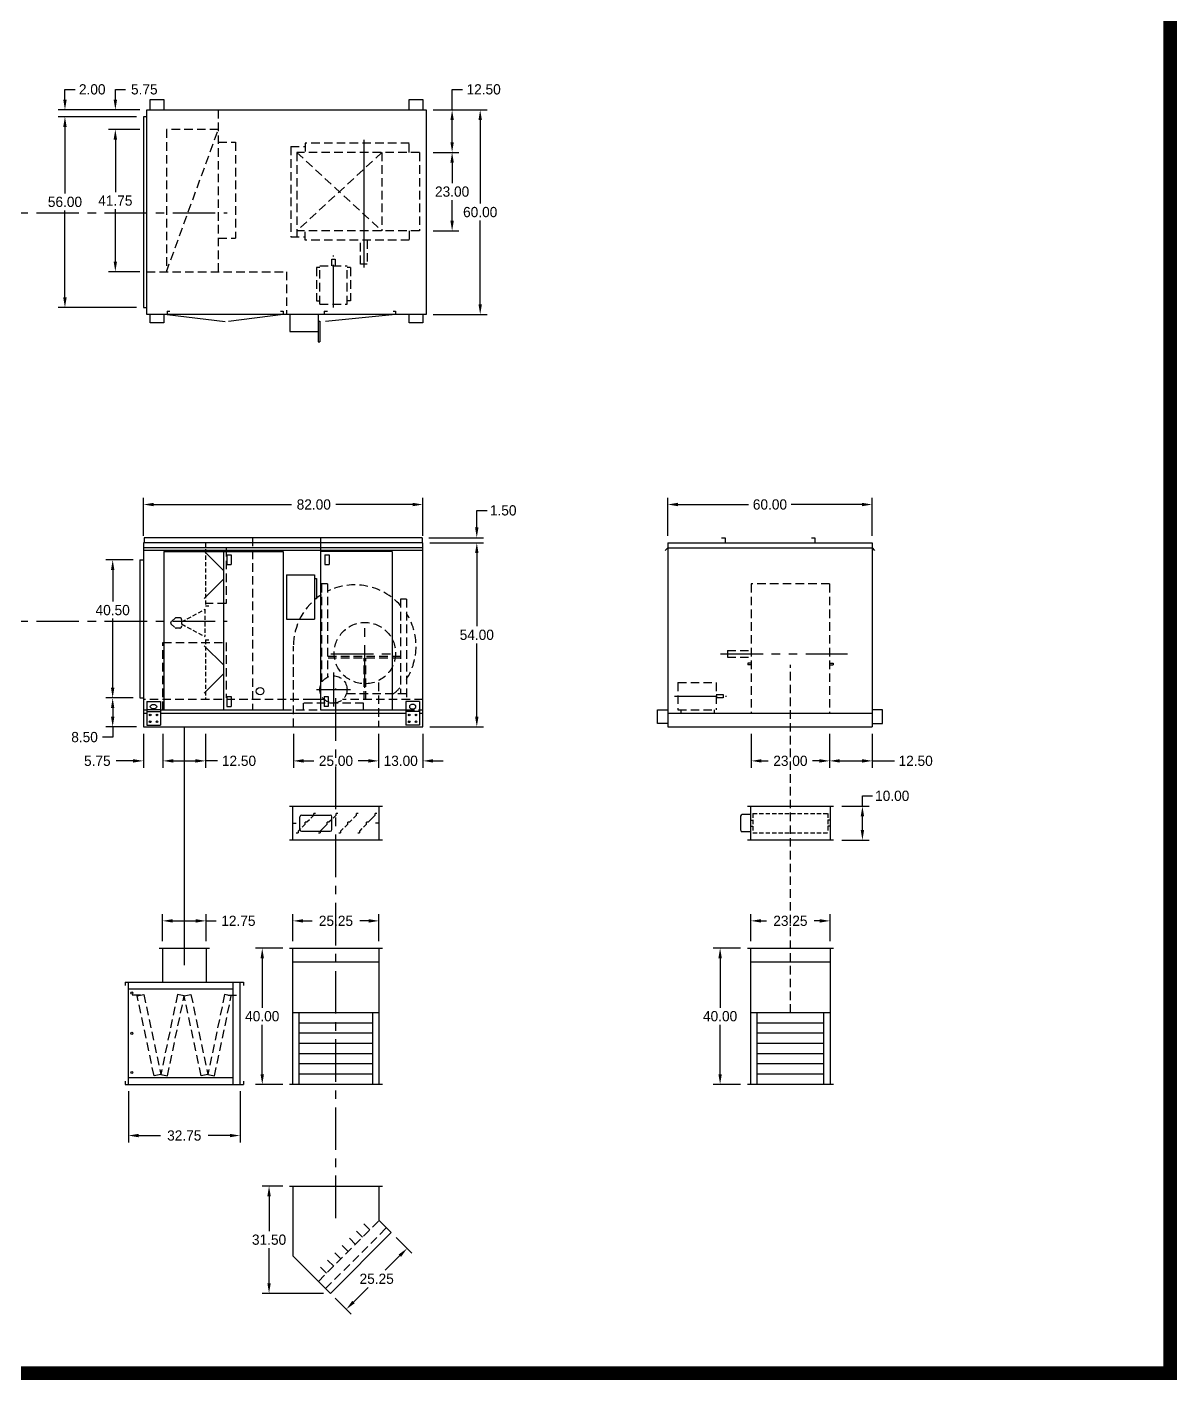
# Model space of a CAD drawing. Header units: inches. Extents: x 3 to 604, y -724 to 69.
# Drawn here: x 267.1 to 604.5, y -724.2 to -327.4 of the extents above; entities that cross this region are included whole.
import ezdxf

# ---------------------------------------------------------------- set-up
doc = ezdxf.new("R2010")
doc.units = ezdxf.units.IN
doc.header["$LTSCALE"] = 10
doc.header["$MEASUREMENT"] = 0
for name, pattern in [('CENTER', [2, 1.25, -0.25, 0.25, -0.25]), ('HIDDEN', [0.375, 0.25, -0.125]), ('PHANTOM', [2.5, 1.25, -0.25, 0.25, -0.25, 0.25, -0.25])]:
    doc.linetypes.add(name, pattern=pattern)
for name, color, linetype in [('4-Way DiffuserDN', 5, 'Continuous'), ('CENTERLINE', 2, 'CENTER'), ('DIFFUSER', 5, 'Continuous'), ('DISC-DAMPER', 5, 'Continuous'), ('FA-FILTER', 5, 'Continuous'), ('OBJECT', 5, 'Continuous'), ('RAM20UNIT', 3, 'Continuous')]:
    doc.layers.add(name, color=color, linetype=linetype)
doc.layers.add('TEXT', color=7, linetype='Continuous', lineweight=40)
doc.dimstyles.new('DIMENSIONS', dxfattribs={"dimscale": 0, "dimtxt": 3, "dimasz": 3, "dimexe": 2, "dimexo": 2, "dimgap": 1, "dimtad": 0, "dimtih": 1, "dimtoh": 1, "dimzin": 0, "dimdsep": 46, "dimtxsty": 'Standard', "dimcen": 0.09, "dimclrd": 256, "dimclre": 256, "dimclrt": 1, "dimadec": 0, "dimazin": 0, "dimtfac": 1, "dimtofl": 0, "dimtmove": 0, "dimatfit": 3, "dimfxl": 0, "dimtolj": 1, "dimtzin": 0, "dimarcsym": 0})

# ---------------------------------------------------------------- blocks, each defined once
blk = doc.blocks.new('*D50')
at = {"layer": 'DEFPOINTS', "color": 0}
for p in [(383.26, -467.46), (301.26, -478.69), (383.26, -478.69)]:
    blk.add_point(p, dxfattribs=at)
at = {"layer": 'RAM20UNIT', "lineweight": -2}
for p, q in [((301.26, -476.69), (301.26, -465.46)), ((304.26, -467.46), (344.76, -467.46)), ((380.26, -467.46), (357.76, -467.46)), ((383.26, -476.69), (383.26, -465.46))]:
    blk.add_line(p, q, dxfattribs=at)
at = {"layer": 'RAM20UNIT'}
for points in [[(304.26, -466.96), (304.26, -467.96), (301.26, -467.46)], [(380.26, -466.96), (380.26, -467.96), (383.26, -467.46)]]:
    blk.add_solid(points, dxfattribs=at)
at = {"layer": 'RAM20UNIT', "color": 1, "insert": (351.26, -467.46), "char_height": 3, "attachment_point": 5}
blk.add_mtext('\\A1;82.00', dxfattribs=at)
blk = doc.blocks.new('*D53')
at = {"layer": 'DEFPOINTS', "color": 0}
for p in [(300.26, -483.69), (292.26, -524.19), (300.26, -524.19)]:
    blk.add_point(p, dxfattribs=at)
at = {"layer": 'RAM20UNIT', "lineweight": -2}
for p, q in [((298.26, -483.69), (290.26, -483.69)), ((292.26, -486.69), (292.26, -495.94)), ((292.26, -521.19), (292.26, -500.94)), ((298.26, -524.19), (290.26, -524.19))]:
    blk.add_line(p, q, dxfattribs=at)
at = {"layer": 'RAM20UNIT'}
for points in [[(291.76, -486.69), (292.76, -486.69), (292.26, -483.69)], [(291.76, -521.19), (292.76, -521.19), (292.26, -524.19)]]:
    blk.add_solid(points, dxfattribs=at)
at = {"layer": 'RAM20UNIT', "color": 1, "insert": (292.26, -498.44), "char_height": 3, "attachment_point": 5}
blk.add_mtext('\\A1;40.50', dxfattribs=at)
blk = doc.blocks.new('*D55')
at = {"layer": 'DEFPOINTS', "color": 0}
for p in [(278.26, -353.69), (301.26, -353.69), (301.26, -409.69)]:
    blk.add_point(p, dxfattribs=at)
at = {"layer": 'RAM20UNIT', "lineweight": -2}
for p, q in [((299.26, -353.69), (276.26, -353.69)), ((278.26, -356.69), (278.26, -376.19)), ((278.26, -406.69), (278.26, -381.19)), ((299.26, -409.69), (276.26, -409.69))]:
    blk.add_line(p, q, dxfattribs=at)
at = {"layer": 'RAM20UNIT'}
for points in [[(277.76, -356.69), (278.76, -356.69), (278.26, -353.69)], [(277.76, -406.69), (278.76, -406.69), (278.26, -409.69)]]:
    blk.add_solid(points, dxfattribs=at)
at = {"layer": 'RAM20UNIT', "color": 1, "insert": (278.26, -378.69), "char_height": 3, "attachment_point": 5}
blk.add_mtext('\\A1;56.00', dxfattribs=at)
blk = doc.blocks.new('*D56')
at = {"layer": 'DEFPOINTS', "color": 0}
for p in [(278.26, -351.69), (302.26, -351.69), (301.26, -353.69)]:
    blk.add_point(p, dxfattribs=at)
at = {"layer": 'RAM20UNIT', "lineweight": -2}
for p, q in [((278.26, -348.69), (278.26, -345.69)), ((278.26, -345.69), (281.26, -345.69)), ((300.26, -351.69), (276.26, -351.69)), ((299.26, -353.69), (276.26, -353.69)), ((278.26, -356.69), (278.26, -359.69))]:
    blk.add_line(p, q, dxfattribs=at)
at = {"layer": 'RAM20UNIT'}
for points in [[(277.76, -348.69), (278.76, -348.69), (278.26, -351.69)], [(277.76, -356.69), (278.76, -356.69), (278.26, -353.69)]]:
    blk.add_solid(points, dxfattribs=at)
at = {"layer": 'RAM20UNIT', "color": 1, "insert": (286.26, -345.69), "char_height": 3, "attachment_point": 5}
blk.add_mtext('\\A1;2.00', dxfattribs=at)
blk = doc.blocks.new('*D57')
at = {"layer": 'DEFPOINTS', "color": 0}
for p in [(373.99, -681.01), (378.64, -685.66), (356.14, -698.87)]:
    blk.add_point(p, dxfattribs=at)
at = {"layer": 'RAM20UNIT', "lineweight": -2}
for p, q in [((375.41, -682.43), (380.06, -687.07)), ((376.52, -687.78), (372.21, -692.09)), ((362.91, -701.39), (367.21, -697.09)), ((357.55, -700.28), (362.2, -704.93))]:
    blk.add_line(p, q, dxfattribs=at)
at = {"layer": 'RAM20UNIT'}
for points in [[(376.17, -687.43), (376.87, -688.13), (378.64, -685.66)], [(362.55, -701.04), (363.26, -701.75), (360.79, -703.51)]]:
    blk.add_solid(points, dxfattribs=at)
at = {"layer": 'RAM20UNIT', "color": 1, "insert": (369.71, -694.59), "char_height": 3, "attachment_point": 5}
blk.add_mtext('\\A1;25.25', dxfattribs=at)
blk = doc.blocks.new('*D58')
at = {"layer": 'DEFPOINTS', "color": 0}
for p in [(344.14, -667.37), (338.14, -698.87), (356.14, -698.87)]:
    blk.add_point(p, dxfattribs=at)
at = {"layer": 'RAM20UNIT', "lineweight": -2}
for p, q in [((342.14, -667.37), (336.14, -667.37)), ((338.14, -670.37), (338.14, -680.62)), ((338.14, -695.87), (338.14, -685.62)), ((354.14, -698.87), (336.14, -698.87))]:
    blk.add_line(p, q, dxfattribs=at)
at = {"layer": 'RAM20UNIT'}
for points in [[(337.64, -670.37), (338.64, -670.37), (338.14, -667.37)], [(337.64, -695.87), (338.64, -695.87), (338.14, -698.87)]]:
    blk.add_solid(points, dxfattribs=at)
at = {"layer": 'RAM20UNIT', "color": 1, "insert": (338.14, -683.12), "char_height": 3, "attachment_point": 5}
blk.add_mtext('\\A1;31.50', dxfattribs=at)
blk = doc.blocks.new('*D59')
at = {"layer": 'DEFPOINTS', "color": 0}
for p in [(344.14, -597.56), (336.14, -637.56), (344.14, -637.56)]:
    blk.add_point(p, dxfattribs=at)
at = {"layer": 'RAM20UNIT', "lineweight": -2}
for p, q in [((342.14, -597.56), (334.14, -597.56)), ((336.14, -600.56), (336.14, -615.06)), ((336.14, -634.56), (336.14, -620.06)), ((342.14, -637.56), (334.14, -637.56))]:
    blk.add_line(p, q, dxfattribs=at)
at = {"layer": 'RAM20UNIT'}
for points in [[(335.64, -600.56), (336.64, -600.56), (336.14, -597.56)], [(335.64, -634.56), (336.64, -634.56), (336.14, -637.56)]]:
    blk.add_solid(points, dxfattribs=at)
at = {"layer": 'RAM20UNIT', "color": 1, "insert": (336.14, -617.56), "char_height": 3, "attachment_point": 5}
blk.add_mtext('\\A1;40.00', dxfattribs=at)
blk = doc.blocks.new('*D60')
at = {"layer": 'DEFPOINTS', "color": 0}
for p in [(370.39, -589.59), (345.14, -597.56), (370.39, -597.56)]:
    blk.add_point(p, dxfattribs=at)
at = {"layer": 'RAM20UNIT', "lineweight": -2}
for p, q in [((345.14, -595.56), (345.14, -587.59)), ((348.14, -589.59), (350.76, -589.59)), ((367.39, -589.59), (364.76, -589.59)), ((370.39, -595.56), (370.39, -587.59))]:
    blk.add_line(p, q, dxfattribs=at)
at = {"layer": 'RAM20UNIT'}
for points in [[(348.14, -589.09), (348.14, -590.09), (345.14, -589.59)], [(367.39, -589.09), (367.39, -590.09), (370.39, -589.59)]]:
    blk.add_solid(points, dxfattribs=at)
at = {"layer": 'RAM20UNIT', "color": 1, "insert": (357.76, -589.59), "char_height": 3, "attachment_point": 5}
blk.add_mtext('\\A1;25.25', dxfattribs=at)
blk = doc.blocks.new('*D61')
at = {"layer": 'DEFPOINTS', "color": 0}
for p in [(502.71, -589.59), (479.46, -597.56), (502.71, -597.56)]:
    blk.add_point(p, dxfattribs=at)
at = {"layer": 'RAM20UNIT', "lineweight": -2}
for p, q in [((479.46, -595.56), (479.46, -587.59)), ((482.46, -589.59), (484.08, -589.59)), ((499.71, -589.59), (498.08, -589.59)), ((502.71, -595.56), (502.71, -587.59))]:
    blk.add_line(p, q, dxfattribs=at)
at = {"layer": 'RAM20UNIT'}
for points in [[(482.46, -589.09), (482.46, -590.09), (479.46, -589.59)], [(499.71, -589.09), (499.71, -590.09), (502.71, -589.59)]]:
    blk.add_solid(points, dxfattribs=at)
at = {"layer": 'RAM20UNIT', "color": 1, "insert": (491.08, -589.59), "char_height": 3, "attachment_point": 5}
blk.add_mtext('\\A1;23.25', dxfattribs=at)
blk = doc.blocks.new('*D62')
at = {"layer": 'DEFPOINTS', "color": 0}
for p in [(478.46, -597.56), (470.46, -637.56), (478.46, -637.56)]:
    blk.add_point(p, dxfattribs=at)
at = {"layer": 'RAM20UNIT', "lineweight": -2}
for p, q in [((476.46, -597.56), (468.46, -597.56)), ((470.46, -600.56), (470.46, -615.06)), ((470.46, -634.56), (470.46, -620.06)), ((476.46, -637.56), (468.46, -637.56))]:
    blk.add_line(p, q, dxfattribs=at)
at = {"layer": 'RAM20UNIT'}
for points in [[(469.96, -600.56), (470.96, -600.56), (470.46, -597.56)], [(469.96, -634.56), (470.96, -634.56), (470.46, -637.56)]]:
    blk.add_solid(points, dxfattribs=at)
at = {"layer": 'RAM20UNIT', "color": 1, "insert": (470.46, -617.56), "char_height": 3, "attachment_point": 5}
blk.add_mtext('\\A1;40.00', dxfattribs=at)
blk = doc.blocks.new('*D63')
at = {"layer": 'DEFPOINTS', "color": 0}
for p in [(383.26, -478.69), (399.08, -478.69), (383.26, -532.69)]:
    blk.add_point(p, dxfattribs=at)
at = {"layer": 'RAM20UNIT', "lineweight": -2}
for p, q in [((385.26, -478.69), (401.08, -478.69)), ((399.08, -481.69), (399.08, -503.19)), ((399.08, -529.69), (399.08, -508.19)), ((385.26, -532.69), (401.08, -532.69))]:
    blk.add_line(p, q, dxfattribs=at)
at = {"layer": 'RAM20UNIT'}
for points in [[(398.58, -481.69), (399.58, -481.69), (399.08, -478.69)], [(398.58, -529.69), (399.58, -529.69), (399.08, -532.69)]]:
    blk.add_solid(points, dxfattribs=at)
at = {"layer": 'RAM20UNIT', "color": 1, "insert": (399.08, -505.69), "char_height": 3, "attachment_point": 5}
blk.add_mtext('\\A1;54.00', dxfattribs=at)
blk = doc.blocks.new('*D64')
at = {"layer": 'DEFPOINTS', "color": 0}
for p in [(383.26, -532.69), (370.26, -536.69), (383.26, -542.66)]:
    blk.add_point(p, dxfattribs=at)
at = {"layer": 'RAM20UNIT', "lineweight": -2}
for p, q in [((383.26, -534.69), (383.26, -544.66)), ((370.26, -538.69), (370.26, -544.66)), ((367.26, -542.66), (364.26, -542.66)), ((386.26, -542.66), (389.26, -542.66))]:
    blk.add_line(p, q, dxfattribs=at)
at = {"layer": 'RAM20UNIT'}
for points in [[(367.26, -542.16), (367.26, -543.16), (370.26, -542.66)], [(386.26, -542.16), (386.26, -543.16), (383.26, -542.66)]]:
    blk.add_solid(points, dxfattribs=at)
at = {"layer": 'RAM20UNIT', "color": 1, "insert": (376.76, -542.66), "char_height": 3, "attachment_point": 5}
blk.add_mtext('\\A1;13.00', dxfattribs=at)
blk = doc.blocks.new('*D65')
at = {"layer": 'DEFPOINTS', "color": 0}
for p in [(345.26, -532.69), (370.26, -532.69), (370.26, -542.66)]:
    blk.add_point(p, dxfattribs=at)
at = {"layer": 'RAM20UNIT', "lineweight": -2}
for p, q in [((345.26, -534.69), (345.26, -544.66)), ((370.26, -534.69), (370.26, -544.66)), ((348.26, -542.66), (351.26, -542.66)), ((367.26, -542.66), (364.26, -542.66))]:
    blk.add_line(p, q, dxfattribs=at)
at = {"layer": 'RAM20UNIT'}
for points in [[(348.26, -542.16), (348.26, -543.16), (345.26, -542.66)], [(367.26, -542.16), (367.26, -543.16), (370.26, -542.66)]]:
    blk.add_solid(points, dxfattribs=at)
at = {"layer": 'RAM20UNIT', "color": 1, "insert": (357.76, -542.66), "char_height": 3, "attachment_point": 5}
blk.add_mtext('\\A1;25.00', dxfattribs=at)
blk = doc.blocks.new('*D66')
at = {"layer": 'DEFPOINTS', "color": 0}
for p in [(383.01, -477.19), (383.26, -478.69), (399.08, -477.19)]:
    blk.add_point(p, dxfattribs=at)
at = {"layer": 'RAM20UNIT', "lineweight": -2}
for p, q in [((399.08, -474.19), (399.08, -469.19)), ((399.08, -469.19), (402.08, -469.19)), ((385.01, -477.19), (401.08, -477.19)), ((385.26, -478.69), (401.08, -478.69)), ((399.08, -481.69), (399.08, -484.69))]:
    blk.add_line(p, q, dxfattribs=at)
at = {"layer": 'RAM20UNIT'}
for points in [[(398.58, -474.19), (399.58, -474.19), (399.08, -477.19)], [(398.58, -481.69), (399.58, -481.69), (399.08, -478.69)]]:
    blk.add_solid(points, dxfattribs=at)
at = {"layer": 'RAM20UNIT', "color": 1, "insert": (406.83, -469.19), "char_height": 3, "attachment_point": 5}
blk.add_mtext('\\A1;1.50', dxfattribs=at)
blk = doc.blocks.new('*D67')
at = {"layer": 'DEFPOINTS', "color": 0}
for p in [(479.58, -532.69), (502.58, -532.69), (502.58, -542.66)]:
    blk.add_point(p, dxfattribs=at)
at = {"layer": 'RAM20UNIT', "lineweight": -2}
for p, q in [((479.58, -534.69), (479.58, -544.66)), ((502.58, -534.69), (502.58, -544.66)), ((482.58, -542.66), (484.58, -542.66)), ((499.58, -542.66), (497.58, -542.66))]:
    blk.add_line(p, q, dxfattribs=at)
at = {"layer": 'RAM20UNIT'}
for points in [[(482.58, -542.16), (482.58, -543.16), (479.58, -542.66)], [(499.58, -542.16), (499.58, -543.16), (502.58, -542.66)]]:
    blk.add_solid(points, dxfattribs=at)
at = {"layer": 'RAM20UNIT', "color": 1, "insert": (491.08, -542.66), "char_height": 3, "attachment_point": 5}
blk.add_mtext('\\A1;23.00', dxfattribs=at)
blk = doc.blocks.new('*D68')
at = {"layer": 'DEFPOINTS', "color": 0}
for p in [(504.21, -555.92), (512.21, -555.92), (504.21, -565.92)]:
    blk.add_point(p, dxfattribs=at)
at = {"layer": 'RAM20UNIT', "lineweight": -2}
for p, q in [((512.21, -555.92), (512.21, -552.92)), ((512.21, -552.92), (515.21, -552.92)), ((506.21, -555.92), (514.21, -555.92)), ((512.21, -562.92), (512.21, -558.92)), ((506.21, -565.92), (514.21, -565.92))]:
    blk.add_line(p, q, dxfattribs=at)
at = {"layer": 'RAM20UNIT'}
for points in [[(511.71, -558.92), (512.71, -558.92), (512.21, -555.92)], [(511.71, -562.92), (512.71, -562.92), (512.21, -565.92)]]:
    blk.add_solid(points, dxfattribs=at)
at = {"layer": 'RAM20UNIT', "color": 1, "insert": (520.96, -552.92), "char_height": 3, "attachment_point": 5}
blk.add_mtext('\\A1;10.00', dxfattribs=at)
blk = doc.blocks.new('*D69')
at = {"layer": 'DEFPOINTS', "color": 0}
for p in [(384.26, -351.69), (400.08, -351.69), (384.26, -411.69)]:
    blk.add_point(p, dxfattribs=at)
at = {"layer": 'RAM20UNIT', "lineweight": -2}
for p, q in [((386.26, -351.69), (402.08, -351.69)), ((400.08, -354.69), (400.08, -379.19)), ((400.08, -408.69), (400.08, -384.19)), ((386.26, -411.69), (402.08, -411.69))]:
    blk.add_line(p, q, dxfattribs=at)
at = {"layer": 'RAM20UNIT'}
for points in [[(399.58, -354.69), (400.58, -354.69), (400.08, -351.69)], [(399.58, -408.69), (400.58, -408.69), (400.08, -411.69)]]:
    blk.add_solid(points, dxfattribs=at)
at = {"layer": 'RAM20UNIT', "color": 1, "insert": (400.08, -381.69), "char_height": 3, "attachment_point": 5}
blk.add_mtext('\\A1;60.00', dxfattribs=at)
blk = doc.blocks.new('*D70')
at = {"layer": 'DEFPOINTS', "color": 0}
for p in [(384.26, -364.19), (384.26, -387.19), (391.84, -387.19)]:
    blk.add_point(p, dxfattribs=at)
at = {"layer": 'RAM20UNIT', "lineweight": -2}
for p, q in [((386.26, -364.19), (393.84, -364.19)), ((391.84, -367.19), (391.84, -373.19)), ((391.84, -384.19), (391.84, -378.19)), ((386.26, -387.19), (393.84, -387.19))]:
    blk.add_line(p, q, dxfattribs=at)
at = {"layer": 'RAM20UNIT'}
for points in [[(391.34, -367.19), (392.34, -367.19), (391.84, -364.19)], [(391.34, -384.19), (392.34, -384.19), (391.84, -387.19)]]:
    blk.add_solid(points, dxfattribs=at)
at = {"layer": 'RAM20UNIT', "color": 1, "insert": (391.84, -375.69), "char_height": 3, "attachment_point": 5}
blk.add_mtext('\\A1;23.00', dxfattribs=at)
blk = doc.blocks.new('*D71')
at = {"layer": 'DEFPOINTS', "color": 0}
for p in [(384.26, -351.69), (391.84, -351.69), (384.26, -364.19)]:
    blk.add_point(p, dxfattribs=at)
at = {"layer": 'RAM20UNIT', "lineweight": -2}
for p, q in [((391.84, -351.69), (391.84, -345.69)), ((391.84, -345.69), (394.84, -345.69)), ((386.26, -351.69), (393.84, -351.69)), ((391.84, -361.19), (391.84, -354.69)), ((386.26, -364.19), (393.84, -364.19))]:
    blk.add_line(p, q, dxfattribs=at)
at = {"layer": 'RAM20UNIT'}
for points in [[(391.34, -354.69), (392.34, -354.69), (391.84, -351.69)], [(391.34, -361.19), (392.34, -361.19), (391.84, -364.19)]]:
    blk.add_solid(points, dxfattribs=at)
at = {"layer": 'RAM20UNIT', "color": 1, "insert": (401.09, -345.69), "char_height": 3, "attachment_point": 5}
blk.add_mtext('\\A1;12.50', dxfattribs=at)
blk = doc.blocks.new('*D107')
at = {"layer": 'DEFPOINTS', "color": 0, "linetype": 'Continuous'}
for p in [(301.26, -532.69), (307.01, -532.69), (307.01, -542.66)]:
    blk.add_point(p, dxfattribs=at)
at = {"layer": 'RAM20UNIT', "linetype": 'Continuous', "lineweight": -2}
for p, q in [((301.26, -534.69), (301.26, -544.66)), ((307.01, -534.69), (307.01, -544.66)), ((298.26, -542.66), (293.26, -542.66)), ((310.01, -542.66), (313.01, -542.66))]:
    blk.add_line(p, q, dxfattribs=at)
at = {"layer": 'RAM20UNIT', "linetype": 'Continuous'}
for points in [[(298.26, -542.16), (298.26, -543.16), (301.26, -542.66)], [(310.01, -542.16), (310.01, -543.16), (307.01, -542.66)]]:
    blk.add_solid(points, dxfattribs=at)
at = {"layer": 'RAM20UNIT', "color": 1, "linetype": 'Continuous', "insert": (287.76, -542.66), "char_height": 3, "attachment_point": 5}
blk.add_mtext('\\A1;5.75', dxfattribs=at)
blk = doc.blocks.new('*D108')
at = {"layer": 'DEFPOINTS', "color": 0, "linetype": 'Continuous'}
for p in [(307.01, -532.69), (319.51, -532.69), (319.51, -542.66)]:
    blk.add_point(p, dxfattribs=at)
at = {"layer": 'RAM20UNIT', "linetype": 'Continuous', "lineweight": -2}
for p, q in [((307.01, -534.69), (307.01, -544.66)), ((319.51, -534.69), (319.51, -544.66)), ((310.01, -542.66), (316.51, -542.66)), ((323.06, -542.66), (319.51, -542.66))]:
    blk.add_line(p, q, dxfattribs=at)
at = {"layer": 'RAM20UNIT', "linetype": 'Continuous'}
for points in [[(310.01, -542.16), (310.01, -543.16), (307.01, -542.66)], [(316.51, -542.16), (316.51, -543.16), (319.51, -542.66)]]:
    blk.add_solid(points, dxfattribs=at)
at = {"layer": 'RAM20UNIT', "color": 1, "linetype": 'Continuous', "insert": (329.31, -542.66), "char_height": 3, "attachment_point": 5}
blk.add_mtext('\\A1;12.50', dxfattribs=at)
blk = doc.blocks.new('*D113')
at = {"layer": 'DEFPOINTS', "color": 0, "linetype": 'Continuous'}
for p in [(296.89, -637.56), (329.64, -637.56), (329.64, -652.56)]:
    blk.add_point(p, dxfattribs=at)
at = {"layer": 'RAM20UNIT', "linetype": 'Continuous', "lineweight": -2}
for p, q in [((296.89, -639.56), (296.89, -654.56)), ((329.64, -639.56), (329.64, -654.56)), ((299.89, -652.56), (306.26, -652.56)), ((326.64, -652.56), (320.26, -652.56))]:
    blk.add_line(p, q, dxfattribs=at)
at = {"layer": 'RAM20UNIT', "linetype": 'Continuous'}
for points in [[(299.89, -652.06), (299.89, -653.06), (296.89, -652.56)], [(326.64, -652.06), (326.64, -653.06), (329.64, -652.56)]]:
    blk.add_solid(points, dxfattribs=at)
at = {"layer": 'RAM20UNIT', "color": 1, "linetype": 'Continuous', "insert": (313.26, -652.56), "char_height": 3, "attachment_point": 5}
blk.add_mtext('\\A1;32.75', dxfattribs=at)
blk = doc.blocks.new('*D114')
at = {"layer": 'DEFPOINTS', "color": 0, "linetype": 'Continuous'}
for p in [(319.64, -589.59), (306.89, -597.56), (319.64, -597.56)]:
    blk.add_point(p, dxfattribs=at)
at = {"layer": 'RAM20UNIT', "linetype": 'Continuous', "lineweight": -2}
for p, q in [((306.89, -595.56), (306.89, -587.59)), ((309.89, -589.59), (316.64, -589.59)), ((319.64, -595.56), (319.64, -587.59)), ((319.64, -589.59), (322.64, -589.59))]:
    blk.add_line(p, q, dxfattribs=at)
at = {"layer": 'RAM20UNIT', "linetype": 'Continuous'}
for points in [[(309.89, -589.09), (309.89, -590.09), (306.89, -589.59)], [(316.64, -589.09), (316.64, -590.09), (319.64, -589.59)]]:
    blk.add_solid(points, dxfattribs=at)
at = {"layer": 'RAM20UNIT', "color": 1, "linetype": 'Continuous', "insert": (329.14, -589.59), "char_height": 3, "attachment_point": 5}
blk.add_mtext('\\A1;12.75', dxfattribs=at)
blk = doc.blocks.new('*D116')
at = {"layer": 'DEFPOINTS', "color": 0, "linetype": 'Continuous'}
for p in [(515.08, -467.46), (455.08, -478.69), (515.08, -478.69)]:
    blk.add_point(p, dxfattribs=at)
at = {"layer": 'RAM20UNIT', "linetype": 'Continuous', "lineweight": -2}
for p, q in [((455.08, -476.69), (455.08, -465.46)), ((458.08, -467.46), (478.83, -467.46)), ((512.08, -467.46), (491.33, -467.46)), ((515.08, -476.69), (515.08, -465.46))]:
    blk.add_line(p, q, dxfattribs=at)
at = {"layer": 'RAM20UNIT', "linetype": 'Continuous'}
for points in [[(458.08, -466.96), (458.08, -467.96), (455.08, -467.46)], [(512.08, -466.96), (512.08, -467.96), (515.08, -467.46)]]:
    blk.add_solid(points, dxfattribs=at)
at = {"layer": 'RAM20UNIT', "color": 1, "linetype": 'Continuous', "insert": (485.08, -467.46), "char_height": 3, "attachment_point": 5}
blk.add_mtext('\\A1;60.00', dxfattribs=at)
blk = doc.blocks.new('*D117')
at = {"layer": 'DEFPOINTS', "color": 0, "linetype": 'Continuous'}
for p in [(502.58, -532.69), (515.08, -532.69), (502.58, -542.66)]:
    blk.add_point(p, dxfattribs=at)
at = {"layer": 'RAM20UNIT', "linetype": 'Continuous', "lineweight": -2}
for p, q in [((502.58, -534.69), (502.58, -544.66)), ((515.08, -534.69), (515.08, -544.66)), ((505.58, -542.66), (512.08, -542.66)), ((515.08, -542.66), (521.58, -542.66))]:
    blk.add_line(p, q, dxfattribs=at)
at = {"layer": 'RAM20UNIT', "linetype": 'Continuous'}
for points in [[(505.58, -542.16), (505.58, -543.16), (502.58, -542.66)], [(512.08, -542.16), (512.08, -543.16), (515.08, -542.66)]]:
    blk.add_solid(points, dxfattribs=at)
at = {"layer": 'RAM20UNIT', "color": 1, "linetype": 'Continuous', "insert": (527.83, -542.66), "char_height": 3, "attachment_point": 5}
blk.add_mtext('\\A1;12.50', dxfattribs=at)
blk = doc.blocks.new('*D122')
at = {"layer": 'DEFPOINTS', "color": 0, "linetype": 'Continuous'}
for p in [(300.26, -524.19), (292.26, -532.69), (301.26, -532.69)]:
    blk.add_point(p, dxfattribs=at)
at = {"layer": 'RAM20UNIT', "linetype": 'Continuous', "lineweight": -2}
for p, q in [((298.26, -524.19), (290.26, -524.19)), ((292.26, -527.19), (292.26, -529.69)), ((292.26, -535.69), (289.26, -535.69)), ((299.26, -532.69), (290.26, -532.69)), ((292.26, -532.69), (292.26, -535.69))]:
    blk.add_line(p, q, dxfattribs=at)
at = {"layer": 'RAM20UNIT', "linetype": 'Continuous'}
for points in [[(291.76, -527.19), (292.76, -527.19), (292.26, -524.19)], [(291.76, -529.69), (292.76, -529.69), (292.26, -532.69)]]:
    blk.add_solid(points, dxfattribs=at)
at = {"layer": 'RAM20UNIT', "color": 1, "linetype": 'Continuous', "insert": (284.01, -535.69), "char_height": 3, "attachment_point": 5}
blk.add_mtext('\\A1;8.50', dxfattribs=at)
blk = doc.blocks.new('*D124')
at = {"layer": 'DEFPOINTS', "color": 0}
for p in [(293.04, -351.69), (302.26, -351.69), (302.26, -357.44)]:
    blk.add_point(p, dxfattribs=at)
at = {"layer": 'RAM20UNIT', "lineweight": -2}
for p, q in [((293.04, -348.69), (293.04, -345.69)), ((293.04, -345.69), (296.04, -345.69)), ((300.26, -351.69), (291.04, -351.69)), ((300.26, -357.44), (291.04, -357.44)), ((293.04, -360.44), (293.04, -363.44))]:
    blk.add_line(p, q, dxfattribs=at)
at = {"layer": 'RAM20UNIT'}
for points in [[(292.54, -348.69), (293.54, -348.69), (293.04, -351.69)], [(292.54, -360.44), (293.54, -360.44), (293.04, -357.44)]]:
    blk.add_solid(points, dxfattribs=at)
at = {"layer": 'RAM20UNIT', "color": 1, "insert": (301.54, -345.69), "char_height": 3, "attachment_point": 5}
blk.add_mtext('\\A1;5.75', dxfattribs=at)
blk = doc.blocks.new('*D123')
at = {"layer": 'DEFPOINTS', "color": 0}
for p in [(302.26, -357.44), (293.04, -399.19), (302.26, -399.19)]:
    blk.add_point(p, dxfattribs=at)
at = {"layer": 'RAM20UNIT', "lineweight": -2}
for p, q in [((300.26, -357.44), (291.04, -357.44)), ((293.04, -360.44), (293.04, -375.82)), ((293.04, -396.19), (293.04, -380.82)), ((300.26, -399.19), (291.04, -399.19))]:
    blk.add_line(p, q, dxfattribs=at)
at = {"layer": 'RAM20UNIT'}
for points in [[(292.54, -360.44), (293.54, -360.44), (293.04, -357.44)], [(292.54, -396.19), (293.54, -396.19), (293.04, -399.19)]]:
    blk.add_solid(points, dxfattribs=at)
at = {"layer": 'RAM20UNIT', "color": 1, "insert": (293.04, -378.32), "char_height": 3, "attachment_point": 5}
blk.add_mtext('\\A1;41.75', dxfattribs=at)
blk = doc.blocks.new('A$C4ACC4335')
at = {"layer": 'OBJECT', "color": 4, "linetype": 'HIDDEN'}
for p, q in [((3.5, 13.25), (4.5, 13.25)), ((3.5, 11.25), (3.5, 13.25)), ((4.5, 13.25), (4.5, 11.25)), ((-1, 10.75), (-1, 1)), ((0, 10.75), (-1, 10.75)), ((0, 0), (0, 11.25)), ((0, 11.25), (8, 11.25)), ((8, 0), (8, 11.25)), ((9, 10.75), (8, 10.75)), ((9, 10.75), (9, 1)), ((-1, 1), (0, 1)), ((0, 0), (8, 0)), ((9, 1), (8, 1))]:
    blk.add_line(p, q, dxfattribs=at)
at = {"layer": 'OBJECT', "color": 191, "linetype": 'PHANTOM'}
blk.add_line((4, -1), (4, 14.25), dxfattribs=at)
blk = doc.blocks.new('A$C1257156B')
at = {"layer": 'RAM20UNIT'}
blk.add_blockref('A$C4ACC4335', (0, 0), dxfattribs=at)

msp = doc.modelspace()

# ---------------------------------------------------------------- linework, layer by layer
at = {"color": 5, "ltscale": 12}
for p, q in [((325.763, -482.195), (325.763, -485.07)), ((325.763, -482.195), (327.013, -482.195)), ((327.013, -482.195), (327.013, -485.07)), ((354.513, -482.195), (354.513, -485.07)), ((354.513, -482.195), (355.763, -482.195)), ((355.763, -482.195), (355.763, -485.07)), ((325.763, -485.07), (327.013, -485.07)), ((343.263, -488.112), (343.263, -501.112)), ((343.263, -488.112), (351.513, -488.112)), ((351.513, -488.112), (351.513, -501.112)), ((354.513, -485.07), (355.763, -485.07)), ((351.513, -489.112), (352.013, -489.112)), ((352.013, -489.112), (352.013, -495.112)), ((343.263, -501.112), (351.513, -501.112)), ((325.763, -523.82), (327.013, -523.82)), ((325.763, -523.82), (325.763, -526.695)), ((327.013, -523.82), (327.013, -526.695)), ((354.263, -523.82), (355.513, -523.82)), ((354.263, -523.82), (354.263, -526.695)), ((355.513, -523.82), (355.513, -526.695)), ((325.763, -526.695), (327.013, -526.695))]:
    msp.add_line(p, q, dxfattribs=at)
at = {"layer": '4-Way DiffuserDN'}
for p, q in [((344.138, -597.565), (371.388, -597.565)), ((345.138, -637.565), (345.138, -597.565)), ((370.388, -597.565), (370.388, -637.565)), ((478.459, -597.565), (503.709, -597.565)), ((479.459, -637.565), (479.459, -597.565)), ((502.709, -597.565), (502.709, -637.565)), ((345.138, -601.565), (370.388, -601.565)), ((479.459, -601.565), (502.709, -601.565)), ((370.388, -616.565), (345.138, -616.565)), ((347.013, -637.565), (347.013, -616.565)), ((368.513, -616.565), (368.513, -637.565)), ((502.709, -616.565), (479.459, -616.565)), ((481.334, -637.565), (481.334, -616.565)), ((500.834, -616.565), (500.834, -637.565)), ((368.513, -619.565), (347.013, -619.565)), ((368.513, -622.565), (347.013, -622.565)), ((500.834, -619.565), (481.334, -619.565)), ((500.834, -622.565), (481.334, -622.565)), ((368.513, -625.565), (347.013, -625.565)), ((500.834, -625.565), (481.334, -625.565)), ((368.513, -628.565), (347.013, -628.565)), ((500.834, -628.565), (481.334, -628.565)), ((368.513, -631.565), (347.013, -631.565)), ((368.513, -634.565), (347.013, -634.565)), ((500.834, -631.565), (481.334, -631.565)), ((500.834, -634.565), (481.334, -634.565)), ((371.388, -637.565), (344.138, -637.565)), ((503.709, -637.565), (478.459, -637.565))]:
    msp.add_line(p, q, dxfattribs=at)
at = {"layer": 'CENTERLINE'}
for p, q in [((149.874, -381.945), (325.881, -381.945)), ((149.874, -501.695), (325.881, -501.695)), ((357.763, -676.797), (357.763, -521.464))]:
    msp.add_line(p, q, dxfattribs=at)
at = {"layer": 'CENTERLINE', "color": 2, "linetype": 'HIDDEN'}
msp.add_line((491.084, -616.565), (491.084, -514.474), dxfattribs=at)
at = {"layer": 'CENTERLINE', "linetype": 'Continuous'}
msp.add_line((313.263, -532.695), (313.263, -602.565), dxfattribs=at)
at = {"layer": 'DIFFUSER'}
for p, q in [((344.138, -667.366), (371.388, -667.366)), ((345.138, -667.366), (345.138, -687.866)), ((370.388, -667.366), (370.388, -677.407)), ((370.388, -677.407), (373.993, -681.011)), ((356.138, -698.866), (373.993, -681.011)), ((356.138, -698.866), (345.138, -687.866))]:
    msp.add_line(p, q, dxfattribs=at)
at = {"layer": 'DIFFUSER', "color": 4, "linetype": 'HIDDEN'}
for p, q in [((352.603, -695.33), (370.457, -677.476)), ((367.702, -680.231), (365.581, -678.109)), ((354.724, -697.451), (372.578, -679.597)), ((363.459, -684.473), (361.338, -682.352)), ((365.581, -682.352), (363.459, -680.231)), ((361.338, -686.595), (359.217, -684.473)), ((357.095, -690.837), (354.974, -688.716)), ((359.217, -688.716), (357.095, -686.595)), ((354.974, -692.959), (352.853, -690.837))]:
    msp.add_line(p, q, dxfattribs=at)
at = {"layer": 'DISC-DAMPER'}
for p, q in [((344.138, -555.923), (371.388, -555.923)), ((345.138, -565.923), (345.138, -555.923)), ((370.388, -555.923), (370.388, -565.923)), ((478.459, -555.923), (503.709, -555.923)), ((479.459, -565.923), (479.459, -555.923)), ((502.709, -555.923), (502.709, -565.923)), ((371.388, -565.923), (344.138, -565.923)), ((503.709, -565.923), (478.459, -565.923))]:
    msp.add_line(p, q, dxfattribs=at)
at = {"layer": 'DISC-DAMPER', "ltscale": 8}
for p, q in [((347.179, -562.803), (347.179, -559.043)), ((347.649, -558.573), (356.109, -558.573)), ((356.579, -562.803), (356.579, -559.043)), ((476.459, -558.923), (476.459, -562.923)), ((479.459, -558.423), (476.959, -558.423)), ((347.649, -563.273), (356.109, -563.273)), ((479.459, -563.423), (476.959, -563.423))]:
    msp.add_line(p, q, dxfattribs=at)
at = {"layer": 'DISC-DAMPER', "color": 4, "linetype": 'HIDDEN', "ltscale": 0.5}
for p, q in [((351.292, -558.594), (349.213, -560.673)), ((357.792, -558.594), (355.713, -560.673)), ((363.792, -558.594), (361.713, -560.673)), ((480.084, -558.094), (502.084, -558.094)), ((480.084, -558.094), (480.084, -563.752)), ((502.084, -558.094), (502.084, -563.752)), ((348.713, -561.173), (346.635, -563.252)), ((348.713, -561.173), (348.713, -560.673)), ((349.213, -560.673), (348.713, -560.673)), ((361.213, -561.173), (359.135, -563.252)), ((361.713, -560.673), (361.213, -560.673)), ((361.213, -561.173), (361.213, -560.673)), ((366.713, -561.173), (364.635, -563.252)), ((364.635, -563.252), (364.635, -563.752)), ((366.713, -561.173), (366.713, -560.673)), ((367.213, -560.673), (366.713, -560.673)), ((364.135, -563.752), (364.635, -563.752)), ((480.084, -563.752), (502.084, -563.752))]:
    msp.add_line(p, q, dxfattribs=at)
at = {"layer": 'DISC-DAMPER', "color": 4, "linetype": 'HIDDEN', "ltscale": 8}
for p, q in [((351.792, -558.094), (351.292, -558.094)), ((351.292, -558.594), (351.292, -558.094)), ((357.792, -558.594), (357.792, -558.094)), ((358.292, -558.094), (357.792, -558.094)), ((364.292, -558.094), (363.792, -558.094)), ((363.792, -558.594), (363.792, -558.094)), ((369.292, -558.594), (367.213, -560.673)), ((369.292, -558.594), (369.292, -558.094)), ((369.792, -558.094), (369.292, -558.094)), ((345.138, -560.923), (346.138, -560.923)), ((346.635, -563.252), (346.635, -563.752)), ((355.213, -561.173), (353.135, -563.252)), ((353.135, -563.252), (353.135, -563.752)), ((355.213, -561.173), (355.213, -560.673)), ((355.713, -560.673), (355.213, -560.673)), ((359.135, -563.252), (359.135, -563.752)), ((370.388, -560.923), (369.388, -560.923)), ((479.459, -560.048), (480.084, -560.048)), ((479.459, -561.798), (480.084, -561.798)), ((502.709, -560.048), (502.084, -560.048)), ((502.709, -561.798), (502.084, -561.798)), ((346.135, -563.752), (346.635, -563.752)), ((352.635, -563.752), (353.135, -563.752)), ((358.635, -563.752), (359.135, -563.752))]:
    msp.add_line(p, q, dxfattribs=at)
at = {"layer": 'DISC-DAMPER', "ltscale": 8}
for centre, radius, start, end in [((347.649, -559.043), 0.47, 90, 180), ((356.109, -559.043), 0.47, 0, 90), ((476.959, -558.923), 0.5, 90, 180), ((347.649, -562.803), 0.47, 180, 270), ((356.109, -562.803), 0.47, 270, 0), ((476.959, -562.923), 0.5, 180, 270)]:
    msp.add_arc(centre, radius, start, end, dxfattribs=at)
at = {"layer": 'FA-FILTER', "linetype": 'Continuous'}
for p, q in [((305.888, -597.565), (320.638, -597.565)), ((306.888, -597.565), (306.888, -607.565)), ((319.638, -597.565), (319.638, -607.565)), ((295.888, -607.565), (330.638, -607.565)), ((295.888, -607.565), (295.888, -608.565)), ((296.888, -637.565), (296.888, -607.565)), ((296.888, -609.565), (327.638, -609.565)), ((327.638, -637.565), (327.638, -607.565)), ((329.638, -637.565), (329.638, -607.565)), ((330.638, -607.565), (330.638, -608.565)), ((295.888, -636.565), (295.888, -637.565)), ((295.888, -637.565), (330.638, -637.565)), ((296.888, -635.565), (327.638, -635.565)), ((330.638, -636.565), (330.638, -637.565))]:
    msp.add_line(p, q, dxfattribs=at)
at = {"layer": 'FA-FILTER', "color": 4, "linetype": 'HIDDEN'}
for p, q in [((300.436, -611.359), (296.888, -611.359)), ((326.091, -611.359), (329.638, -611.359))]:
    msp.add_line(p, q, dxfattribs=at)
for points in [[(301.414, -611.153), (306.36, -634.637), (304.403, -635.05), (299.457, -611.565)], [(311.306, -611.153), (306.36, -634.637), (308.317, -635.05), (313.263, -611.565)], [(315.22, -611.153), (320.166, -634.637), (318.209, -635.05), (313.263, -611.565)], [(325.112, -611.153), (320.166, -634.637), (322.123, -635.05), (327.069, -611.565)]]:
    msp.add_lwpolyline(points, close=True, dxfattribs=at)
at = {"layer": 'FA-FILTER', "linetype": 'Continuous'}
for centre in [(297.888, -610.752), (297.888, -622.565), (297.888, -634.065)]:
    msp.add_circle(centre, 0.312, dxfattribs=at)
at = {"layer": 'OBJECT'}
for p, q in [((303.263, -351.695), (303.263, -348.695)), ((303.263, -348.695), (307.263, -348.695)), ((307.263, -348.695), (307.263, -351.695)), ((379.263, -348.695), (383.263, -348.695)), ((379.263, -351.695), (379.263, -348.695)), ((383.263, -348.695), (383.263, -351.695)), ((302.263, -351.695), (384.263, -351.695)), ((302.263, -411.695), (302.263, -351.695)), ((384.263, -351.695), (384.263, -411.695)), ((301.263, -353.695), (301.263, -409.695)), ((302.263, -353.695), (301.263, -353.695)), ((301.263, -409.695), (302.263, -409.695)), ((384.263, -411.695), (302.263, -411.695)), ((303.263, -414.195), (303.263, -411.695)), ((307.263, -411.695), (307.263, -414.195)), ((379.263, -414.195), (379.263, -411.695)), ((383.263, -411.695), (383.263, -414.195)), ((307.263, -414.195), (303.263, -414.195)), ((383.263, -414.195), (379.263, -414.195)), ((383.263, -478.695), (301.263, -478.695)), ((301.263, -478.695), (301.263, -532.695)), ((383.013, -477.195), (301.513, -477.195)), ((301.513, -477.195), (301.513, -478.695)), ((353.263, -477.195), (353.263, -527.695)), ((383.013, -477.195), (383.013, -478.695)), ((383.263, -483.445), (383.263, -478.695)), ((455.084, -478.695), (515.084, -478.695)), ((455.084, -478.695), (455.084, -532.695)), ((470.918, -477.195), (471.918, -477.195)), ((471.918, -477.195), (471.918, -478.695)), ((497.251, -477.195), (498.251, -477.195)), ((498.251, -477.195), (498.251, -478.695)), ((515.084, -478.695), (515.084, -532.695)), ((300.263, -483.695), (300.263, -524.195)), ((300.263, -483.695), (301.263, -483.695)), ((383.263, -480.195), (301.263, -480.195)), ((383.263, -480.945), (301.263, -480.945)), ((307.263, -481.195), (342.263, -481.195)), ((307.263, -481.195), (307.263, -527.695)), ((342.263, -481.195), (342.263, -527.695)), ((374.263, -481.195), (353.263, -481.195)), ((374.263, -481.195), (374.263, -527.695)), ((383.263, -514.945), (383.263, -483.445)), ((455.084, -480.195), (454.377, -480.902)), ((455.084, -480.195), (515.084, -480.195)), ((515.084, -480.195), (515.792, -480.902)), ((383.263, -532.695), (383.263, -514.945)), ((300.263, -524.195), (301.263, -524.195)), ((301.263, -527.695), (302.263, -527.695)), ((306.263, -527.695), (342.263, -527.695)), ((353.263, -527.695), (378.263, -527.695)), ((355.513, -526.695), (354.263, -526.695)), ((382.263, -527.695), (383.263, -527.695)), ((452.084, -527.695), (455.084, -527.695)), ((452.084, -531.695), (452.084, -527.695)), ((518.084, -527.695), (515.084, -527.695)), ((518.084, -531.695), (518.084, -527.695)), ((301.263, -528.695), (302.263, -528.695)), ((306.263, -528.695), (378.263, -528.695)), ((382.263, -528.695), (383.263, -528.695)), ((455.084, -531.695), (452.084, -531.695)), ((455.084, -528.695), (515.084, -528.695)), ((515.084, -531.695), (518.084, -531.695)), ((301.263, -532.695), (383.263, -532.695)), ((455.084, -532.695), (515.084, -532.695))]:
    msp.add_line(p, q, dxfattribs=at)
at = {"layer": 'OBJECT', "color": 4, "linetype": 'HIDDEN'}
for p, q in [((323.263, -399.195), (323.263, -351.695)), ((308.013, -399.195), (323.263, -357.445)), ((323.263, -357.445), (308.013, -357.445)), ((308.013, -357.445), (308.013, -399.195)), ((323.263, -361.195), (328.263, -361.195)), ((328.263, -361.195), (328.263, -389.32)), ((344.513, -362.445), (344.513, -388.945)), ((344.513, -362.445), (348.763, -362.445)), ((346.263, -364.195), (346.263, -388.945)), ((371.263, -364.195), (346.263, -387.195)), ((346.263, -364.195), (371.263, -387.195)), ((382.263, -364.195), (346.263, -364.195)), ((379.263, -361.445), (348.763, -361.445)), ((348.763, -361.445), (348.763, -364.195)), ((371.263, -364.195), (371.263, -387.195)), ((379.263, -364.195), (379.263, -361.445)), ((382.263, -364.195), (382.263, -387.195)), ((382.263, -387.195), (346.263, -387.195)), ((348.763, -389.945), (348.763, -387.195)), ((379.263, -387.195), (379.263, -389.945)), ((323.263, -389.32), (328.263, -389.32)), ((344.513, -388.945), (348.763, -388.945)), ((379.263, -389.945), (348.763, -389.945)), ((364.951, -396.945), (364.951, -389.945)), ((366.951, -389.945), (366.951, -396.945)), ((302.263, -399.195), (343.263, -399.195)), ((343.263, -399.195), (343.263, -411.695)), ((366.951, -396.945), (364.951, -396.945)), ((333.263, -477.195), (333.263, -527.695)), ((325.513, -480.195), (325.513, -496.445)), ((353.513, -490.757), (353.513, -519.758)), ((355.263, -490.757), (353.513, -490.757)), ((355.263, -490.757), (355.263, -518.098)), ((479.584, -490.757), (479.584, -528.695)), ((502.584, -490.757), (479.584, -490.757)), ((502.584, -490.757), (502.584, -528.695)), ((376.701, -495.195), (376.701, -506.007)), ((378.451, -495.195), (376.701, -495.195)), ((378.451, -495.195), (378.451, -524.695)), ((325.513, -496.445), (319.513, -496.445)), ((376.701, -502.507), (376.701, -506.007)), ((307.013, -507.945), (325.513, -507.945)), ((307.013, -527.695), (307.013, -507.945)), ((325.513, -507.945), (325.513, -524.195)), ((376.701, -506.507), (376.701, -522.945)), ((345.263, -532.695), (345.263, -509.039)), ((345.263, -521.745), (345.263, -509.039)), ((472.584, -510.257), (479.584, -510.257)), ((472.584, -510.257), (472.584, -512.257)), ((376.701, -512.007), (355.263, -512.007)), ((376.701, -512.507), (355.263, -512.507)), ((366.013, -524.695), (366.013, -512.507)), ((366.513, -524.695), (366.513, -512.507)), ((472.584, -512.257), (479.584, -512.257)), ((478.584, -514.007), (478.584, -514.507)), ((479.584, -514.007), (478.584, -514.007)), ((479.584, -514.507), (478.584, -514.507)), ((502.584, -514.007), (503.584, -514.007)), ((502.584, -514.507), (503.584, -514.507)), ((503.584, -514.007), (503.584, -514.507)), ((370.263, -519.695), (370.263, -532.695)), ((458.084, -519.695), (469.334, -519.695)), ((458.084, -519.695), (458.084, -527.695)), ((469.334, -519.695), (469.334, -527.695)), ((378.451, -522.945), (360.813, -522.945)), ((469.334, -523.195), (471.334, -523.195)), ((471.334, -523.195), (471.334, -524.195)), ((354.367, -524.695), (301.263, -524.695)), ((342.263, -527.695), (353.263, -527.695)), ((365.888, -525.695), (348.138, -525.695)), ((348.138, -525.695), (348.138, -527.695)), ((352.372, -524.695), (350.651, -524.695)), ((383.263, -524.695), (359.659, -524.695)), ((365.888, -527.695), (365.888, -525.695)), ((378.263, -527.695), (382.263, -527.695)), ((458.084, -527.695), (469.334, -527.695)), ((459.084, -528.695), (459.084, -527.695)), ((468.834, -528.695), (468.834, -527.695)), ((471.334, -524.195), (469.334, -524.195))]:
    msp.add_line(p, q, dxfattribs=at)
at = {"layer": 'OBJECT', "color": 191, "linetype": 'PHANTOM', "ltscale": 12}
msp.add_line((365.951, -360.445), (365.951, -397.945), dxfattribs=at)
at = {"layer": 'OBJECT', "color": 4, "linetype": 'HIDDEN', "ltscale": 12}
for p, q in [((308.263, -410.695), (308.263, -411.695)), ((308.263, -410.695), (309.013, -410.695)), ((308.263, -411.695), (325.263, -413.785)), ((342.263, -411.695), (326.263, -413.785)), ((341.513, -410.695), (342.263, -410.695)), ((342.263, -410.695), (342.263, -411.695)), ((354.263, -410.695), (354.263, -411.695)), ((354.263, -410.695), (355.013, -410.695)), ((354.513, -410.695), (355.263, -410.695)), ((375.263, -411.695), (354.724, -413.785)), ((374.513, -410.695), (375.263, -410.695)), ((375.263, -410.695), (375.263, -411.695)), ((324.886, -486.88), (319.141, -481.135)), ((324.886, -489.26), (319.141, -495.005)), ((324.886, -514.63), (319.141, -508.885)), ((324.886, -517.01), (319.141, -522.755))]:
    msp.add_line(p, q, dxfattribs=at)
at = {"layer": 'OBJECT', "color": 5, "ltscale": 12}
for p, q in [((344.263, -411.695), (344.263, -416.695)), ((352.513, -411.695), (352.513, -419.695)), ((352.513, -413.695), (353.013, -413.695)), ((353.013, -413.695), (353.013, -419.695)), ((344.263, -416.695), (352.513, -416.695)), ((352.513, -419.695), (353.013, -419.695)), ((302.263, -525.195), (306.263, -525.195)), ((302.263, -525.195), (302.263, -532.195)), ((306.263, -525.195), (306.263, -532.195)), ((382.263, -525.195), (378.263, -525.195)), ((378.263, -525.195), (378.263, -532.195)), ((382.263, -525.195), (382.263, -532.195)), ((302.263, -528.195), (306.263, -528.195)), ((382.263, -528.195), (378.263, -528.195)), ((302.263, -532.195), (306.263, -532.195)), ((382.263, -532.195), (378.263, -532.195))]:
    msp.add_line(p, q, dxfattribs=at)
at = {"layer": 'OBJECT', "color": 4, "linetype": 'HIDDEN', "ltscale": 0.5}
for p, q in [((319.513, -478.695), (319.513, -497.195)), ((312.495, -501.887), (319.263, -498.195)), ((319.263, -498.195), (319.263, -506.195)), ((319.513, -497.195), (320.513, -497.195)), ((310.604, -500.815), (309.438, -501.815)), ((309.438, -502.575), (310.604, -503.575)), ((311.995, -500.695), (310.93, -500.695)), ((311.995, -503.695), (310.93, -503.695)), ((312.495, -501.195), (312.495, -503.195)), ((312.495, -502.503), (319.263, -506.195)), ((319.513, -507.195), (319.513, -524.695)), ((319.513, -507.195), (320.513, -507.195))]:
    msp.add_line(p, q, dxfattribs=at)
at = {"layer": 'OBJECT', "color": 5}
msp.add_line((324.763, -481.195), (324.763, -527.695), dxfattribs=at)
at = {"layer": 'OBJECT', "linetype": 'Continuous'}
msp.add_line((352.013, -495.112), (351.513, -495.112), dxfattribs=at)
at = {"layer": 'OBJECT', "color": 191, "linetype": 'PHANTOM'}
for p, q in [((366.263, -521.255), (366.263, -501.26)), ((356.266, -511.257), (376.261, -511.257)), ((470.584, -511.257), (507.834, -511.257)), ((357.013, -516.695), (357.013, -526.695)), ((352.013, -521.695), (362.013, -521.695)), ((457.084, -523.695), (472.334, -523.695))]:
    msp.add_line(p, q, dxfattribs=at)
at = {"layer": 'OBJECT', "color": 4}
msp.add_line((306.263, -527.695), (302.263, -527.695), dxfattribs=at)
at = {"layer": 'OBJECT', "color": 4, "linetype": 'HIDDEN'}
for centre, radius in [((366.263, -511.039), 9), ((357.013, -521.695), 4)]:
    msp.add_circle(centre, radius, dxfattribs=at)
at = {"layer": 'OBJECT', "color": 5, "ltscale": 12}
for centre, radius in [((335.488, -522.197), 1.102), ((303.263, -529.195), 0.25), ((303.263, -531.195), 0.25), ((305.263, -529.195), 0.25), ((305.263, -531.195), 0.25), ((379.263, -529.195), 0.25), ((379.263, -531.195), 0.25), ((381.263, -529.195), 0.25), ((381.263, -531.195), 0.25)]:
    msp.add_circle(centre, radius, dxfattribs=at)
at = {"layer": 'OBJECT', "color": 4, "linetype": 'HIDDEN'}
for start, end in [(41.70951, 116.3878), (122.79717, 180), (327.53826, 32.46174), (309.41481, 318.29049)]:
    msp.add_arc((363.263, -509.039), 18, start, end, dxfattribs=at)
at = {"layer": 'OBJECT', "color": 4, "linetype": 'HIDDEN', "ltscale": 12}
msp.add_arc((309.763, -502.195), 0.5, 130.60129, 229.39871, dxfattribs=at)
at = {"layer": 'OBJECT', "color": 4, "linetype": 'HIDDEN', "ltscale": 0.5}
for centre, start, end in [((310.93, -501.195), 90, 130.60129), ((310.93, -503.195), 229.39871, 270), ((311.995, -501.195), 0, 90), ((311.995, -503.195), 270, 0)]:
    msp.add_arc(centre, 0.5, start, end, dxfattribs=at)
at = {"layer": 'OBJECT', "color": 5, "ltscale": 12}
msp.add_ellipse((304.263, -526.764), major_axis=(0.969, 0), ratio=0.6774874, dxfattribs=at)
at = {"layer": 'OBJECT', "color": 5, "ltscale": 12, "extrusion": (0, 0, -1)}
msp.add_ellipse((380.263, -526.764), major_axis=(-0.969, 0), ratio=0.6774874, dxfattribs=at)
at = {"layer": 'TEXT', "color": 3, "const_width": 4}
msp.add_lwpolyline([(5.361, 11.065), (602.487, 11.065), (602.487, -722.248), (5.361, -722.248)], close=True, dxfattribs=at)

# ---------------------------------------------------------------- block references
at = {"layer": 'RAM20UNIT', "linetype": 'Continuous'}
msp.add_blockref('A$C1257156B', (353.013, -408.695), dxfattribs=at)

# ---------------------------------------------------------------- dimensions: what is measured, and where the dimension line sits
at = {"layer": 'RAM20UNIT'}
for base, p1, p2, picture, middle in [((278.263, -351.695), (301.263, -353.695), (302.263, -351.695), '*D56', (286.263, -345.695)), ((400.084, -351.695), (384.263, -411.695), (384.263, -351.695), '*D69', (400.084, -381.695)), ((293.038, -399.195), (302.263, -357.445), (302.263, -399.195), '*D123', (293.038, -378.32)), ((391.836, -387.195), (384.263, -364.195), (384.263, -387.195), '*D70', (391.836, -375.695)), ((399.084, -478.695), (383.263, -532.695), (383.263, -478.695), '*D63', (399.084, -505.695)), ((512.209, -555.923), (504.209, -565.923), (504.209, -555.923), '*D68', (520.959, -552.923)), ((336.138, -637.565), (344.138, -597.565), (344.138, -637.565), '*D59', (336.138, -617.565)), ((470.459, -637.565), (478.459, -597.565), (478.459, -637.565), '*D62', (470.459, -617.565)), ((338.138, -698.866), (344.138, -667.366), (356.138, -698.866), '*D58', (338.138, -683.116))]:
    dim = msp.add_linear_dim(base=base, p1=p1, p2=p2, angle=90, dimstyle='DIMENSIONS', override={"dimscale": 1}, dxfattribs=at)
    dim.commit()
    dim.dimension.update_dxf_attribs({"geometry": picture, "text_midpoint": middle})
for base, p1, p2, picture, middle in [((293.038, -351.695), (302.263, -357.445), (302.263, -351.695), '*D124', (301.538, -345.695)), ((391.836, -351.695), (384.263, -364.195), (384.263, -351.695), '*D71', (401.086, -345.695)), ((278.263, -353.695), (301.263, -409.695), (301.263, -353.695), '*D55', (278.263, -378.695)), ((399.084, -477.195), (383.263, -478.695), (383.013, -477.195), '*D66', (406.834, -469.195)), ((292.263, -524.195), (300.263, -483.695), (300.263, -524.195), '*D53', (292.263, -498.445))]:
    dim = msp.add_linear_dim(base=base, p1=p1, p2=p2, angle=90, dimstyle='DIMENSIONS', override={"dimscale": 1}, dxfattribs=at)
    dim.commit()
    dim.dimension.update_dxf_attribs({"geometry": picture, "text_midpoint": middle, "dimtype": 160})
dim = msp.add_linear_dim(base=(383.263, -467.46), p1=(301.263, -478.695), p2=(383.263, -478.695), dimstyle='DIMENSIONS', override={"dimscale": 1}, dxfattribs=at)
dim.commit()
dim.dimension.update_dxf_attribs({"geometry": '*D50', "text_midpoint": (351.263, -467.46), "dimtype": 160})
at = {"layer": 'RAM20UNIT', "linetype": 'Continuous'}
for base, p1, p2, picture, middle in [((515.084, -467.46), (455.084, -478.695), (515.084, -478.695), '*D116', (485.084, -467.46)), ((319.638, -589.59), (306.888, -597.565), (319.638, -597.565), '*D114', (329.138, -589.59)), ((329.638, -652.558), (296.888, -637.565), (329.638, -637.565), '*D113', (313.263, -652.558))]:
    dim = msp.add_linear_dim(base=base, p1=p1, p2=p2, dimstyle='DIMENSIONS', override={"dimscale": 1}, dxfattribs=at)
    dim.commit()
    dim.dimension.update_dxf_attribs({"geometry": picture, "text_midpoint": middle})
dim = msp.add_linear_dim(base=(292.263, -532.695), p1=(300.263, -524.195), p2=(301.263, -532.695), angle=90, dimstyle='DIMENSIONS', override={"dimscale": 1}, dxfattribs=at)
dim.commit()
dim.dimension.update_dxf_attribs({"geometry": '*D122', "text_midpoint": (284.013, -535.695)})
for base, p1, p2, override, picture, middle in [((307.013, -542.661), (301.263, -532.695), (307.013, -532.695), {"dimscale": 1}, '*D107', (287.763, -542.661)), ((319.513, -542.661), (307.013, -532.695), (319.513, -532.695), {"dimscale": 1, "dimtmove": 1}, '*D108', (329.308, -542.661)), ((502.584, -542.661), (515.084, -532.695), (502.584, -532.695), {"dimscale": 1}, '*D117', (527.835, -542.661))]:
    dim = msp.add_linear_dim(base=base, p1=p1, p2=p2, dimstyle='DIMENSIONS', override=override, dxfattribs=at)
    dim.commit()
    dim.dimension.update_dxf_attribs({"geometry": picture, "text_midpoint": middle, "dimtype": 160})
at = {"layer": 'RAM20UNIT'}
for base, p1, p2, picture, middle in [((370.263, -542.659), (345.263, -532.695), (370.263, -532.695), '*D65', (357.763, -542.659)), ((383.263, -542.659), (370.263, -536.695), (383.263, -532.695), '*D64', (376.763, -542.659)), ((502.584, -542.661), (479.584, -532.695), (502.584, -532.695), '*D67', (491.084, -542.661)), ((370.388, -589.59), (345.138, -597.565), (370.388, -597.565), '*D60', (357.763, -589.59)), ((502.709, -589.59), (479.459, -597.565), (502.709, -597.565), '*D61', (491.084, -589.59))]:
    dim = msp.add_linear_dim(base=base, p1=p1, p2=p2, dimstyle='DIMENSIONS', override={"dimscale": 1}, dxfattribs=at)
    dim.commit()
    dim.dimension.update_dxf_attribs({"geometry": picture, "text_midpoint": middle})
dim = msp.add_aligned_dim(p1=(356.138, -698.866), p2=(373.993, -681.011), distance=-6.575, dimstyle='DIMENSIONS', override={"dimscale": 1}, dxfattribs=at)
dim.commit()
dim.dimension.update_dxf_attribs({"geometry": '*D57', "text_midpoint": (369.714, -694.587)})

doc.saveas('drawing.dxf')
